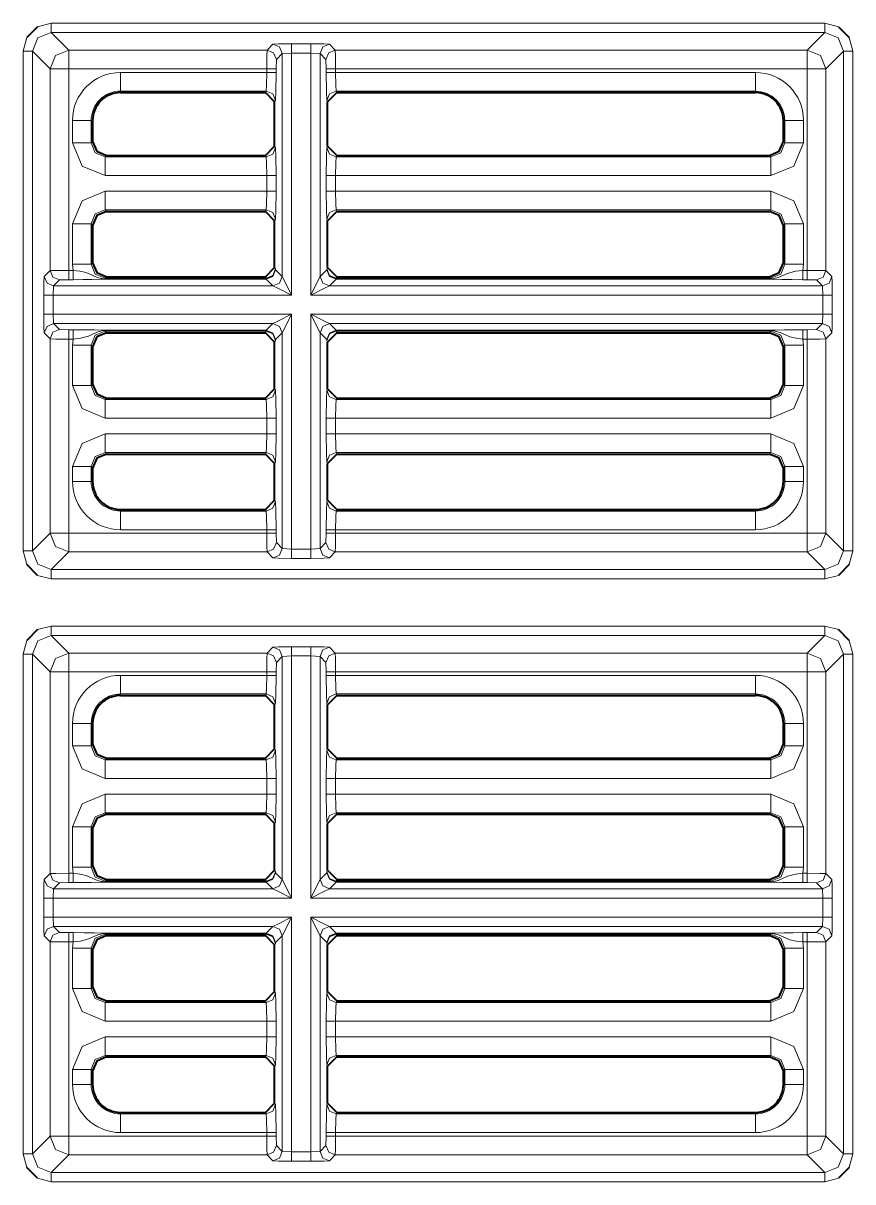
# Model space of a CAD drawing. Header units: millimetres. Extents: x 0 to 2941, y -405 to 1422.
# Drawn here: x 516.4 to 560.8, y 883.4 to 945.5 of the extents above; entities that cross this region are included whole.
import ezdxf

# ---------------------------------------------------------------- set-up
doc = ezdxf.new("R2010")
doc.units = ezdxf.units.MM
doc.layers.add('FINE', color=9, linetype='Continuous')
doc.layers.add('OUTLINE', color=7, linetype='Continuous')

msp = doc.modelspace()

# ---------------------------------------------------------------- linework, layer by layer
at = {"layer": 'FINE', "lineweight": 9}
for p, q in [((517.152, 945.289), (517.879, 945.477)), ((517.879, 945.477), (559.304, 945.477)), ((559.304, 945.477), (560.031, 945.289)), ((559.304, 944.977), (517.879, 944.977)), ((517.879, 944.977), (518.823, 944.034)), ((558.36, 944.034), (559.304, 944.977)), ((516.38, 943.978), (516.568, 944.705)), ((529.436, 944.034), (529.752, 944.349)), ((530.751, 944.375), (531.777, 944.375)), ((532.777, 944.349), (533.092, 944.034)), ((516.38, 917.203), (516.38, 943.978)), ((516.88, 943.978), (516.88, 917.203)), ((517.823, 943.034), (516.88, 943.978)), ((518.823, 944.034), (529.436, 944.034)), ((529.936, 943.534), (529.923, 943.034)), ((530.252, 943.849), (529.936, 943.534)), ((530.751, 943.875), (530.252, 943.849)), ((530.252, 931.906), (530.252, 943.849)), ((530.751, 943.875), (530.751, 930.906)), ((531.777, 943.875), (530.751, 943.875)), ((531.777, 930.906), (531.777, 943.875)), ((532.277, 943.849), (531.777, 943.875)), ((532.592, 943.534), (532.277, 943.849)), ((532.277, 943.849), (532.277, 931.906)), ((532.605, 943.034), (532.592, 943.534)), ((533.092, 944.034), (558.36, 944.034)), ((560.304, 943.978), (559.36, 943.034)), ((560.304, 917.203), (560.304, 943.978)), ((517.823, 932.221), (517.823, 943.034)), ((529.424, 943.034), (518.823, 943.034)), ((518.823, 943.034), (518.823, 932.234)), ((529.424, 942.839), (529.424, 943.034)), ((529.923, 943.034), (529.923, 942.839)), ((532.605, 942.839), (532.605, 943.034)), ((558.36, 943.034), (533.105, 943.034)), ((533.105, 943.034), (533.105, 942.839)), ((558.36, 932.234), (558.36, 943.034)), ((559.36, 943.034), (559.36, 932.221)), ((521.599, 942.839), (529.424, 942.839)), ((533.105, 942.839), (555.585, 942.839)), ((521.599, 941.84), (521.599, 941.759)), ((555.585, 941.759), (555.585, 941.84)), ((529.886, 941.341), (529.845, 941.258)), ((532.683, 941.258), (532.642, 941.341)), ((519.019, 939.061), (519.019, 940.258)), ((520.099, 940.258), (520.017, 940.258)), ((520.017, 940.258), (520.017, 939.061)), ((557.166, 940.258), (557.085, 940.258)), ((557.166, 939.061), (557.166, 940.258)), ((558.165, 940.258), (558.165, 939.061)), ((520.017, 939.061), (520.099, 939.142)), ((529.845, 938.893), (529.886, 938.811)), ((532.642, 938.811), (532.683, 938.893)), ((557.085, 939.142), (557.166, 939.061)), ((520.847, 938.394), (520.766, 938.312)), ((520.766, 938.312), (529.386, 938.312)), ((529.386, 938.312), (529.346, 938.394)), ((533.183, 938.394), (533.142, 938.312)), ((533.142, 938.312), (556.417, 938.312)), ((556.417, 938.312), (556.336, 938.394)), ((529.424, 937.314), (520.766, 937.314)), ((529.923, 937.314), (529.923, 936.473)), ((532.605, 936.473), (532.605, 937.314)), ((556.417, 937.314), (533.105, 937.314)), ((556.336, 935.394), (556.417, 935.475)), ((529.886, 934.975), (529.845, 934.893)), ((532.683, 934.893), (532.642, 934.975)), ((519.019, 932.561), (519.019, 934.726)), ((557.166, 934.726), (557.085, 934.644)), ((557.166, 932.561), (557.166, 934.726)), ((558.165, 934.726), (558.165, 932.561)), ((519.049, 932.234), (519.019, 932.561)), ((529.845, 932.393), (529.886, 932.311)), ((557.085, 932.642), (557.166, 932.561)), ((558.165, 932.561), (558.134, 932.234)), ((517.508, 931.906), (517.823, 932.221)), ((518.823, 931.734), (518.323, 931.721)), ((518.823, 932.234), (519.049, 932.234)), ((519.049, 931.734), (518.823, 931.734)), ((520.847, 931.894), (520.766, 931.812)), ((520.766, 931.812), (529.386, 931.812)), ((520.766, 931.78), (529.395, 931.78)), ((529.395, 931.763), (520.766, 931.763)), ((529.386, 931.812), (529.346, 931.894)), ((529.395, 931.78), (529.386, 931.812)), ((529.752, 931.406), (529.395, 931.763)), ((529.886, 932.311), (529.894, 932.263)), ((529.894, 932.263), (530.252, 931.906)), ((532.277, 931.906), (532.634, 932.263)), ((533.142, 931.812), (533.134, 931.78)), ((533.134, 931.78), (556.417, 931.78)), ((533.183, 931.894), (533.142, 931.812)), ((533.142, 931.812), (556.417, 931.812)), ((556.417, 931.812), (556.336, 931.894)), ((558.134, 932.234), (558.36, 932.234)), ((558.36, 931.734), (558.134, 931.734)), ((558.86, 931.721), (558.36, 931.734)), ((518.008, 931.406), (517.982, 930.906)), ((518.323, 931.721), (518.008, 931.406)), ((529.752, 931.406), (518.008, 931.406)), ((559.175, 931.406), (532.777, 931.406)), ((559.175, 931.406), (558.86, 931.721)), ((559.201, 930.906), (559.175, 931.406)), ((517.483, 929.881), (517.483, 930.906)), ((517.982, 930.906), (530.751, 930.906)), ((517.982, 930.906), (517.982, 929.881)), ((531.777, 930.906), (559.201, 930.906)), ((559.201, 929.881), (559.201, 930.906)), ((559.701, 930.906), (559.701, 929.881)), ((530.751, 929.881), (517.982, 929.881)), ((517.982, 929.881), (518.008, 929.381)), ((530.751, 929.881), (530.751, 917.306)), ((531.777, 917.306), (531.777, 929.881)), ((559.201, 929.881), (531.777, 929.881)), ((559.175, 929.381), (559.201, 929.881)), ((518.008, 929.381), (518.323, 929.065)), ((518.008, 929.381), (529.752, 929.381)), ((529.395, 929.023), (529.752, 929.381)), ((532.777, 929.381), (533.134, 929.023)), ((532.777, 929.381), (559.175, 929.381)), ((558.86, 929.065), (559.175, 929.381)), ((517.823, 928.566), (517.508, 928.881)), ((518.323, 929.065), (518.823, 929.053)), ((518.823, 929.053), (519.049, 929.053)), ((520.766, 929.023), (529.395, 929.023)), ((529.395, 929.007), (520.766, 929.007)), ((520.766, 928.975), (520.847, 928.894)), ((529.386, 928.975), (520.766, 928.975)), ((529.346, 928.894), (529.386, 928.975)), ((529.386, 928.975), (529.395, 929.007)), ((532.634, 928.524), (532.277, 928.881)), ((532.277, 928.881), (532.277, 917.332)), ((533.134, 929.023), (556.417, 929.023)), ((533.134, 929.007), (533.142, 928.975)), ((556.417, 928.975), (533.142, 928.975)), ((533.142, 928.975), (533.183, 928.894)), ((556.336, 928.894), (556.417, 928.975)), ((558.134, 929.053), (558.36, 929.053)), ((558.36, 929.053), (558.86, 929.065)), ((559.675, 928.881), (559.36, 928.566)), ((517.823, 918.147), (517.823, 928.566)), ((518.823, 928.553), (518.823, 918.147)), ((519.049, 928.553), (518.823, 928.553)), ((519.019, 928.226), (519.049, 928.553)), ((519.019, 926.061), (519.019, 928.226)), ((520.099, 928.144), (520.017, 928.226)), ((520.017, 928.226), (520.017, 926.061)), ((529.886, 928.475), (529.845, 928.393)), ((529.894, 928.524), (529.886, 928.475)), ((532.642, 928.475), (532.634, 928.524)), ((532.683, 928.393), (532.642, 928.475)), ((557.166, 928.226), (557.085, 928.144)), ((557.166, 926.061), (557.166, 928.226)), ((558.36, 928.553), (558.134, 928.553)), ((558.134, 928.553), (558.165, 928.226)), ((558.165, 928.226), (558.165, 926.061)), ((558.36, 918.147), (558.36, 928.553)), ((559.36, 928.566), (559.36, 918.147)), ((520.017, 926.061), (520.099, 926.142)), ((557.085, 926.142), (557.166, 926.061)), ((529.845, 925.894), (529.886, 925.812)), ((532.642, 925.812), (532.683, 925.894)), ((520.847, 925.393), (520.766, 925.312)), ((533.183, 925.393), (533.142, 925.312)), ((533.142, 925.312), (556.417, 925.312)), ((556.417, 925.312), (556.336, 925.393)), ((529.424, 924.313), (520.766, 924.313)), ((529.424, 923.473), (529.424, 924.313)), ((529.923, 924.313), (529.923, 923.473)), ((532.605, 923.473), (532.605, 924.313)), ((533.105, 924.313), (533.105, 923.473)), ((556.417, 924.313), (533.105, 924.313)), ((520.766, 923.473), (529.424, 923.473)), ((533.105, 923.473), (556.417, 923.473)), ((533.142, 922.475), (533.183, 922.393)), ((556.417, 922.475), (533.142, 922.475)), ((556.336, 922.393), (556.417, 922.475)), ((529.886, 921.976), (529.845, 921.894)), ((532.683, 921.894), (532.642, 921.976)), ((519.019, 920.922), (519.019, 921.726)), ((520.099, 921.645), (520.017, 921.726)), ((520.017, 921.726), (520.017, 920.922)), ((558.165, 921.726), (558.165, 920.922)), ((520.017, 920.922), (520.099, 920.922)), ((557.085, 920.922), (557.166, 920.922)), ((521.599, 919.422), (521.599, 919.341)), ((521.599, 919.341), (529.386, 919.341)), ((529.386, 919.341), (529.346, 919.422)), ((529.845, 919.922), (529.886, 919.84)), ((532.642, 919.84), (532.683, 919.922)), ((533.183, 919.422), (533.142, 919.341)), ((533.142, 919.341), (555.585, 919.341)), ((555.585, 919.341), (555.585, 919.422)), ((516.88, 917.203), (517.823, 918.147)), ((518.823, 918.147), (529.424, 918.147)), ((529.923, 918.342), (529.923, 918.147)), ((529.923, 918.147), (529.936, 917.647)), ((532.592, 917.647), (532.605, 918.147)), ((532.605, 918.147), (532.605, 918.342)), ((533.105, 918.342), (533.105, 918.147)), ((555.585, 918.342), (533.105, 918.342)), ((533.105, 918.147), (558.36, 918.147)), ((559.36, 918.147), (560.304, 917.203)), ((532.277, 917.332), (532.592, 917.647)), ((516.568, 916.476), (516.38, 917.203)), ((530.252, 917.332), (530.751, 917.306)), ((530.751, 917.306), (531.777, 917.306)), ((531.777, 917.306), (532.277, 917.332)), ((533.092, 917.147), (532.777, 916.832)), ((558.36, 917.147), (533.092, 917.147)), ((559.304, 916.204), (558.36, 917.147)), ((560.803, 917.203), (560.616, 916.476)), ((531.777, 916.806), (530.751, 916.806)), ((517.879, 916.204), (559.304, 916.204)), ((560.031, 915.892), (559.304, 915.704)), ((517.152, 912.989), (517.879, 913.177)), ((517.879, 913.177), (559.304, 913.177)), ((559.304, 913.177), (560.031, 912.989)), ((558.36, 911.734), (559.304, 912.677)), ((516.38, 911.678), (516.568, 912.405)), ((529.436, 911.734), (529.752, 912.049)), ((530.751, 912.074), (531.777, 912.074)), ((532.777, 912.049), (533.092, 911.734)), ((516.38, 884.903), (516.38, 911.678)), ((516.88, 911.678), (516.88, 884.903)), ((517.823, 910.734), (516.88, 911.678)), ((518.823, 911.734), (529.436, 911.734)), ((530.252, 911.549), (529.936, 911.234)), ((530.751, 911.575), (530.252, 911.549)), ((530.252, 899.606), (530.252, 911.549)), ((530.751, 911.575), (530.751, 898.606)), ((532.277, 911.549), (531.777, 911.575)), ((533.092, 911.734), (558.36, 911.734)), ((517.823, 899.921), (517.823, 910.734)), ((529.424, 910.734), (518.823, 910.734)), ((518.823, 910.734), (518.823, 899.934)), ((529.424, 910.538), (529.424, 910.734)), ((529.936, 911.234), (529.923, 910.734)), ((529.923, 910.734), (529.923, 910.538)), ((532.605, 910.734), (532.592, 911.234)), ((532.605, 910.538), (532.605, 910.734)), ((559.36, 910.734), (559.36, 899.921)), ((521.599, 910.538), (529.424, 910.538)), ((533.105, 910.538), (555.585, 910.538)), ((555.585, 909.54), (533.142, 909.54)), ((533.142, 909.54), (533.183, 909.458)), ((555.585, 909.458), (555.585, 909.54)), ((529.886, 909.041), (529.845, 908.958)), ((532.683, 908.958), (532.642, 909.041)), ((519.019, 906.761), (519.019, 907.959)), ((520.099, 907.959), (520.017, 907.959)), ((520.017, 907.959), (520.017, 906.761)), ((557.166, 907.959), (557.085, 907.959)), ((557.166, 906.761), (557.166, 907.959)), ((558.165, 907.959), (558.165, 906.761)), ((520.017, 906.761), (520.099, 906.842)), ((529.845, 906.593), (529.886, 906.511)), ((532.642, 906.511), (532.683, 906.593)), ((557.085, 906.842), (557.166, 906.761)), ((520.847, 906.094), (520.766, 906.012)), ((520.766, 906.012), (529.386, 906.012)), ((529.386, 906.012), (529.346, 906.094)), ((533.183, 906.094), (533.142, 906.012)), ((533.142, 906.012), (556.417, 906.012)), ((556.417, 906.012), (556.336, 906.094)), ((529.424, 905.013), (520.766, 905.013)), ((529.424, 904.174), (529.424, 905.013)), ((529.923, 905.013), (529.923, 904.174)), ((532.605, 904.174), (532.605, 905.013)), ((520.766, 904.174), (529.424, 904.174)), ((533.105, 904.174), (556.417, 904.174)), ((520.766, 903.175), (520.847, 903.093)), ((529.386, 903.175), (520.766, 903.175)), ((529.346, 903.093), (529.386, 903.175)), ((556.417, 903.175), (533.142, 903.175)), ((533.142, 903.175), (533.183, 903.093)), ((556.336, 903.093), (556.417, 903.175)), ((529.886, 902.675), (529.845, 902.593)), ((532.683, 902.593), (532.642, 902.675)), ((519.019, 900.261), (519.019, 902.426)), ((520.099, 902.344), (520.017, 902.426)), ((520.017, 902.426), (520.017, 900.261)), ((557.166, 902.426), (557.085, 902.344)), ((557.166, 900.261), (557.166, 902.426)), ((558.165, 902.426), (558.165, 900.261)), ((519.049, 899.934), (519.019, 900.261)), ((520.017, 900.261), (520.099, 900.342)), ((529.845, 900.093), (529.886, 900.011)), ((532.642, 900.011), (532.683, 900.093)), ((557.085, 900.342), (557.166, 900.261)), ((558.165, 900.261), (558.134, 899.934)), ((517.508, 899.606), (517.823, 899.921)), ((518.823, 899.934), (519.049, 899.934)), ((520.847, 899.593), (520.766, 899.512)), ((520.766, 899.512), (529.386, 899.512)), ((520.766, 899.48), (529.395, 899.48)), ((529.395, 899.463), (520.766, 899.463)), ((529.386, 899.512), (529.346, 899.593)), ((529.395, 899.48), (529.386, 899.512)), ((529.752, 899.106), (529.395, 899.463)), ((529.886, 900.011), (529.894, 899.963)), ((529.894, 899.963), (530.252, 899.606)), ((532.277, 899.606), (532.634, 899.963)), ((532.634, 899.963), (532.642, 900.011)), ((533.134, 899.463), (532.777, 899.106)), ((533.142, 899.512), (533.134, 899.48)), ((533.134, 899.48), (556.417, 899.48)), ((556.417, 899.463), (533.134, 899.463)), ((559.36, 899.921), (559.675, 899.606)), ((518.008, 899.106), (517.982, 898.606)), ((518.323, 899.421), (518.008, 899.106)), ((529.752, 899.106), (518.008, 899.106)), ((518.823, 899.434), (518.323, 899.421)), ((519.049, 899.434), (518.823, 899.434)), ((559.175, 899.106), (532.777, 899.106)), ((558.36, 899.434), (558.134, 899.434)), ((558.86, 899.421), (558.36, 899.434)), ((559.175, 899.106), (558.86, 899.421)), ((559.201, 898.606), (559.175, 899.106)), ((517.483, 897.581), (517.483, 898.606)), ((517.982, 898.606), (517.982, 897.581)), ((517.982, 898.606), (530.751, 898.606)), ((531.777, 898.606), (559.201, 898.606)), ((559.201, 897.581), (559.201, 898.606)), ((559.701, 898.606), (559.701, 897.581)), ((530.751, 897.581), (517.982, 897.581)), ((517.982, 897.581), (518.008, 897.081)), ((518.008, 897.081), (529.752, 897.081)), ((518.008, 897.081), (518.323, 896.765)), ((530.751, 897.581), (530.751, 885.006)), ((559.201, 897.581), (531.777, 897.581)), ((531.777, 885.006), (531.777, 897.581)), ((532.777, 897.081), (559.175, 897.081)), ((558.86, 896.765), (559.175, 897.081)), ((559.175, 897.081), (559.201, 897.581)), ((517.823, 896.266), (517.508, 896.581)), ((518.323, 896.765), (518.823, 896.753)), ((529.395, 896.707), (520.766, 896.707)), ((520.766, 896.675), (520.847, 896.594)), ((529.386, 896.675), (520.766, 896.675)), ((529.346, 896.594), (529.386, 896.675)), ((529.386, 896.675), (529.395, 896.707)), ((530.252, 896.581), (529.894, 896.224)), ((556.417, 896.707), (533.134, 896.707)), ((533.134, 896.707), (533.142, 896.675)), ((556.336, 896.594), (556.417, 896.675)), ((558.134, 896.753), (558.36, 896.753)), ((558.36, 896.753), (558.86, 896.765)), ((517.823, 885.847), (517.823, 896.266)), ((519.049, 896.253), (518.823, 896.253)), ((518.823, 896.253), (518.823, 885.847)), ((519.019, 895.926), (519.049, 896.253)), ((519.019, 893.761), (519.019, 895.926)), ((520.099, 895.844), (520.017, 895.926)), ((520.017, 895.926), (520.017, 893.761)), ((529.886, 896.175), (529.845, 896.093)), ((529.894, 896.224), (529.886, 896.175)), ((532.642, 896.175), (532.634, 896.224)), ((532.683, 896.093), (532.642, 896.175)), ((557.166, 895.926), (557.085, 895.844)), ((557.166, 893.761), (557.166, 895.926)), ((558.36, 896.253), (558.134, 896.253)), ((558.134, 896.253), (558.165, 895.926)), ((558.165, 895.926), (558.165, 893.761)), ((558.36, 885.847), (558.36, 896.253)), ((520.017, 893.761), (520.099, 893.842)), ((529.845, 893.593), (529.886, 893.511)), ((532.642, 893.511), (532.683, 893.593)), ((557.085, 893.842), (557.166, 893.761)), ((520.847, 893.093), (520.766, 893.012)), ((556.417, 893.012), (556.336, 893.093)), ((529.424, 892.014), (520.766, 892.014)), ((529.424, 891.174), (529.424, 892.014)), ((529.923, 892.014), (529.923, 891.174)), ((532.605, 891.174), (532.605, 892.014)), ((533.105, 892.014), (533.105, 891.174)), ((556.417, 892.014), (533.105, 892.014)), ((520.766, 891.174), (529.424, 891.174)), ((533.105, 891.174), (556.417, 891.174)), ((556.336, 890.093), (556.417, 890.175)), ((529.886, 889.675), (529.845, 889.593)), ((532.683, 889.593), (532.642, 889.675)), ((519.019, 888.622), (519.019, 889.426)), ((521.599, 887.122), (521.599, 887.041)), ((529.845, 887.622), (529.886, 887.54)), ((532.642, 887.54), (532.683, 887.622)), ((533.183, 887.122), (533.142, 887.041)), ((533.142, 887.041), (555.585, 887.041)), ((555.585, 887.041), (555.585, 887.122)), ((516.88, 884.903), (517.823, 885.847)), ((518.823, 885.847), (529.424, 885.847)), ((529.424, 886.042), (521.599, 886.042)), ((529.424, 885.847), (529.424, 886.042)), ((529.923, 886.042), (529.923, 885.847)), ((529.923, 885.847), (529.936, 885.347)), ((532.592, 885.347), (532.605, 885.847)), ((532.605, 885.847), (532.605, 886.042)), ((533.105, 886.042), (533.105, 885.847)), ((555.585, 886.042), (533.105, 886.042)), ((533.105, 885.847), (558.36, 885.847)), ((559.36, 885.847), (560.304, 884.903)), ((516.568, 884.176), (516.38, 884.903)), ((518.823, 884.847), (517.879, 883.903)), ((530.252, 885.032), (530.751, 885.006)), ((530.751, 885.006), (531.777, 885.006)), ((531.777, 885.006), (532.277, 885.032)), ((533.092, 884.847), (532.777, 884.532)), ((558.36, 884.847), (533.092, 884.847)), ((559.304, 883.903), (558.36, 884.847)), ((560.803, 884.903), (560.616, 884.176)), ((531.777, 884.506), (530.751, 884.506)), ((517.879, 883.404), (517.152, 883.592)), ((517.879, 883.903), (559.304, 883.903)), ((559.304, 883.404), (517.879, 883.404)), ((560.031, 883.592), (559.304, 883.404))]:
    msp.add_line(p, q, dxfattribs=at)
for points in [[(517.879, 945.477), (517.879, 945.128), (517.879, 944.977)], [(559.304, 945.477), (559.304, 945.128), (559.304, 944.977)], [(517.879, 944.977), (517.172, 944.685), (516.88, 943.978)], [(560.304, 943.978), (560.011, 944.685), (559.304, 944.977)], [(529.752, 944.349), (530.054, 944.367), (530.751, 944.375)], [(530.252, 943.849), (530.105, 944.202), (529.752, 944.349)], [(530.751, 943.875), (530.751, 944.224), (530.751, 944.375)], [(531.777, 943.875), (531.777, 944.224), (531.777, 944.375)], [(531.777, 944.375), (532.475, 944.367), (532.777, 944.349)], [(532.277, 943.849), (532.424, 944.202), (532.777, 944.349)], [(560.616, 944.705), (560.803, 943.978), (560.803, 917.203)], [(516.38, 943.978), (516.729, 943.978), (516.88, 943.978)], [(517.823, 943.034), (518.116, 943.741), (518.823, 944.034)], [(518.823, 944.034), (518.823, 943.732), (518.823, 943.034)], [(529.424, 943.034), (529.427, 943.732), (529.436, 944.034)], [(529.936, 943.534), (529.79, 943.887), (529.436, 944.034)], [(532.592, 943.534), (532.739, 943.887), (533.092, 944.034)], [(533.092, 944.034), (533.101, 943.732), (533.105, 943.034)], [(558.36, 944.034), (559.067, 943.741), (559.36, 943.034)], [(558.36, 944.034), (558.36, 943.732), (558.36, 943.034)], [(560.304, 943.978), (560.455, 943.978), (560.803, 943.978)], [(518.823, 943.034), (518.125, 943.034), (517.823, 943.034)], [(529.923, 943.034), (529.773, 943.034), (529.424, 943.034)], [(532.605, 943.034), (532.756, 943.034), (533.105, 943.034)], [(559.36, 943.034), (559.058, 943.034), (558.36, 943.034)], [(521.599, 941.84), (521.599, 942.15), (521.599, 942.839)], [(529.386, 941.84), (529.413, 942.15), (529.424, 942.839)], [(529.923, 942.839), (529.773, 942.839), (529.424, 942.839)], [(529.923, 942.839), (529.913, 941.806), (529.886, 941.341)], [(532.605, 942.839), (532.756, 942.839), (533.105, 942.839)], [(532.642, 941.341), (532.616, 941.806), (532.605, 942.839)], [(533.105, 942.839), (533.116, 942.15), (533.142, 941.84)], [(555.585, 941.84), (555.585, 942.15), (555.585, 942.839)], [(529.346, 941.759), (529.386, 941.84), (521.599, 941.84)], [(529.886, 941.341), (529.74, 941.693), (529.386, 941.84)], [(532.642, 941.341), (532.789, 941.693), (533.142, 941.84)], [(555.585, 941.84), (533.142, 941.84), (533.183, 941.759)], [(520.017, 940.258), (519.707, 940.258), (519.019, 940.258)], [(558.165, 940.258), (557.476, 940.258), (557.166, 940.258)], [(520.017, 939.061), (519.707, 939.061), (519.019, 939.061)], [(520.766, 937.314), (519.53, 937.825), (519.019, 939.061)], [(520.017, 939.061), (520.235, 938.53), (520.766, 938.312)], [(529.386, 938.312), (529.74, 938.458), (529.886, 938.811)], [(529.886, 938.811), (529.913, 938.346), (529.923, 937.314)], [(532.605, 937.314), (532.616, 938.346), (532.642, 938.811)], [(532.642, 938.811), (532.789, 938.458), (533.142, 938.312)], [(556.417, 938.312), (556.948, 938.53), (557.166, 939.061)], [(558.165, 939.061), (557.653, 937.825), (556.417, 937.314)], [(558.165, 939.061), (557.476, 939.061), (557.166, 939.061)], [(520.766, 937.314), (520.766, 938.002), (520.766, 938.312)], [(529.424, 937.314), (529.413, 938.002), (529.386, 938.312)], [(533.142, 938.312), (533.116, 938.002), (533.105, 937.314)], [(556.417, 937.314), (556.417, 938.002), (556.417, 938.312)], [(520.766, 936.473), (529.424, 936.473), (529.424, 937.314)], [(529.424, 937.314), (529.773, 937.314), (529.923, 937.314)], [(532.605, 937.314), (532.756, 937.314), (533.105, 937.314)], [(533.105, 937.314), (533.105, 936.473), (556.417, 936.473)], [(519.019, 934.726), (519.53, 935.962), (520.766, 936.473)], [(520.766, 935.475), (520.766, 935.785), (520.766, 936.473)], [(529.386, 935.475), (529.413, 935.785), (529.424, 936.473)], [(529.424, 936.473), (529.773, 936.473), (529.923, 936.473)], [(529.923, 936.473), (529.913, 935.441), (529.886, 934.975)], [(532.605, 936.473), (532.756, 936.473), (533.105, 936.473)], [(532.642, 934.975), (532.616, 935.441), (532.605, 936.473)], [(533.105, 936.473), (533.116, 935.785), (533.142, 935.475)], [(556.417, 935.475), (556.417, 935.785), (556.417, 936.473)], [(556.417, 936.473), (557.653, 935.962), (558.165, 934.726)], [(520.766, 935.475), (520.235, 935.257), (520.017, 934.726)], [(529.346, 935.394), (529.386, 935.475), (520.766, 935.475), (520.847, 935.394)], [(529.386, 935.475), (529.74, 935.328), (529.886, 934.975)], [(532.642, 934.975), (532.789, 935.328), (533.142, 935.475)], [(556.417, 935.475), (533.142, 935.475), (533.183, 935.394)], [(557.166, 934.726), (556.948, 935.257), (556.417, 935.475)], [(520.017, 934.726), (519.707, 934.726), (519.019, 934.726)], [(520.099, 934.644), (520.017, 934.726), (520.017, 932.561), (520.099, 932.642)], [(558.165, 934.726), (557.476, 934.726), (557.166, 934.726)], [(520.017, 932.561), (519.707, 932.561), (519.019, 932.561)], [(520.017, 932.561), (520.235, 932.03), (520.766, 931.812)], [(532.634, 932.263), (532.642, 932.311), (532.683, 932.393)], [(556.417, 931.812), (556.948, 932.03), (557.166, 932.561)], [(558.165, 932.561), (557.476, 932.561), (557.166, 932.561)], [(517.483, 930.906), (517.49, 931.604), (517.508, 931.906)], [(518.008, 931.406), (517.655, 931.553), (517.508, 931.906)], [(517.823, 932.221), (518.125, 932.23), (518.823, 932.234)], [(518.323, 931.721), (517.97, 931.868), (517.823, 932.221)], [(518.823, 931.734), (518.823, 931.885), (518.823, 932.234)], [(519.049, 931.734), (519.049, 931.885), (519.049, 932.234)], [(519.049, 932.234), (519.413, 932.191), (519.756, 932.113), (520.274, 931.888), (520.411, 931.837), (520.518, 931.808), (520.663, 931.785), (520.733, 931.781), (520.766, 931.78)], [(520.766, 931.763), (520.753, 931.763), (520.726, 931.763), (520.667, 931.762), (520.618, 931.76), (520.544, 931.758), (520.05, 931.743), (519.579, 931.737), (519.049, 931.734)], [(520.766, 931.78), (520.766, 931.801), (520.766, 931.812)], [(520.766, 931.763), (520.766, 931.768), (520.766, 931.78)], [(529.386, 931.812), (529.74, 931.959), (529.886, 932.311)], [(529.395, 931.763), (529.748, 931.91), (529.894, 932.263)], [(529.395, 931.78), (529.747, 931.923), (529.894, 932.263)], [(529.395, 931.763), (529.395, 931.768), (529.395, 931.78)], [(529.752, 931.406), (530.105, 931.553), (530.252, 931.906)], [(530.252, 931.906), (530.402, 931.604), (530.751, 930.906)], [(531.777, 930.906), (532.126, 931.604), (532.277, 931.906)], [(532.277, 931.906), (532.424, 931.553), (532.777, 931.406)], [(532.634, 932.263), (532.781, 931.91), (533.134, 931.763)], [(532.634, 932.263), (532.782, 931.923), (533.134, 931.78)], [(532.642, 932.311), (532.789, 931.959), (533.142, 931.812)], [(556.417, 931.763), (533.134, 931.763), (532.777, 931.406)], [(533.134, 931.78), (533.134, 931.768), (533.134, 931.763)], [(556.417, 931.78), (556.488, 931.782), (556.574, 931.791), (556.814, 931.851), (557.314, 932.073), (557.727, 932.184), (558.134, 932.234)], [(556.417, 931.78), (556.417, 931.801), (556.417, 931.812)], [(556.417, 931.763), (556.417, 931.768), (556.417, 931.78)], [(558.134, 931.734), (557.542, 931.737), (556.994, 931.747), (556.586, 931.76), (556.478, 931.763), (556.444, 931.763), (556.417, 931.763)], [(558.134, 931.734), (558.134, 931.885), (558.134, 932.234)], [(558.36, 931.734), (558.36, 931.885), (558.36, 932.234)], [(558.36, 932.234), (559.058, 932.23), (559.36, 932.221)], [(558.86, 931.721), (559.213, 931.868), (559.36, 932.221)], [(559.175, 931.406), (559.529, 931.553), (559.675, 931.906)], [(559.36, 932.221), (559.675, 931.906), (559.693, 931.604), (559.701, 930.906)], [(530.751, 930.906), (530.054, 931.255), (529.752, 931.406)], [(532.777, 931.406), (532.475, 931.255), (531.777, 930.906)], [(517.982, 930.906), (517.634, 930.906), (517.483, 930.906)], [(559.201, 930.906), (559.55, 930.906), (559.701, 930.906)], [(517.982, 929.881), (517.634, 929.881), (517.483, 929.881)], [(517.508, 928.881), (517.49, 929.183), (517.483, 929.881)], [(529.752, 929.381), (530.054, 929.532), (530.751, 929.881)], [(530.751, 929.881), (530.402, 929.183), (530.252, 928.881)], [(531.777, 929.881), (532.475, 929.532), (532.777, 929.381)], [(532.277, 928.881), (532.126, 929.183), (531.777, 929.881)], [(559.201, 929.881), (559.55, 929.881), (559.701, 929.881)], [(559.701, 929.881), (559.693, 929.183), (559.675, 928.881)], [(518.008, 929.381), (517.655, 929.234), (517.508, 928.881)], [(530.252, 928.881), (530.105, 929.234), (529.752, 929.381)], [(532.777, 929.381), (532.424, 929.234), (532.277, 928.881)], [(559.175, 929.381), (559.529, 929.234), (559.675, 928.881)], [(518.323, 929.065), (517.97, 928.919), (517.823, 928.566)], [(518.823, 929.053), (518.823, 928.902), (518.823, 928.553)], [(519.049, 929.053), (519.049, 928.902), (519.049, 928.553)], [(519.049, 929.053), (519.641, 929.05), (520.189, 929.04), (520.597, 929.027), (520.705, 929.024), (520.739, 929.024), (520.766, 929.023)], [(520.766, 929.007), (520.696, 929.005), (520.609, 928.996), (520.37, 928.936), (519.87, 928.714), (519.456, 928.603), (519.049, 928.553)], [(520.766, 928.975), (520.235, 928.757), (520.017, 928.226)], [(520.766, 929.023), (520.766, 929.019), (520.766, 929.007)], [(520.766, 928.975), (520.766, 928.986), (520.766, 929.007)], [(529.886, 928.475), (529.74, 928.828), (529.386, 928.975)], [(529.894, 928.524), (529.748, 928.877), (529.395, 929.023)], [(529.395, 929.007), (529.395, 929.019), (529.395, 929.023)], [(529.894, 928.524), (529.747, 928.864), (529.395, 929.007)], [(529.936, 917.647), (530.252, 917.332), (530.252, 928.881), (529.894, 928.524)], [(533.134, 929.023), (532.781, 928.877), (532.634, 928.524)], [(533.134, 929.007), (532.782, 928.864), (532.634, 928.524)], [(533.142, 928.975), (532.789, 928.828), (532.642, 928.475)], [(533.134, 929.023), (533.134, 929.019), (533.134, 929.007)], [(556.417, 928.975), (556.417, 928.986), (556.417, 929.007), (533.134, 929.007)], [(556.417, 929.023), (556.43, 929.023), (556.457, 929.024), (556.516, 929.025), (556.565, 929.026), (556.639, 929.029), (557.133, 929.044), (557.604, 929.05), (558.134, 929.053)], [(556.417, 929.023), (556.417, 929.019), (556.417, 929.007)], [(558.134, 928.553), (557.77, 928.596), (557.427, 928.674), (556.909, 928.898), (556.772, 928.95), (556.666, 928.979), (556.52, 929.002), (556.45, 929.006), (556.417, 929.007)], [(557.166, 928.226), (556.948, 928.757), (556.417, 928.975)], [(558.134, 929.053), (558.134, 928.902), (558.134, 928.553)], [(558.36, 929.053), (558.36, 928.902), (558.36, 928.553)], [(558.86, 929.065), (559.213, 928.919), (559.36, 928.566)], [(518.823, 928.553), (518.125, 928.557), (517.823, 928.566)], [(520.017, 928.226), (519.707, 928.226), (519.019, 928.226)], [(558.165, 928.226), (557.476, 928.226), (557.166, 928.226)], [(559.36, 928.566), (559.058, 928.557), (558.36, 928.553)], [(520.017, 926.061), (519.707, 926.061), (519.019, 926.061)], [(520.766, 924.313), (519.53, 924.825), (519.019, 926.061)], [(520.017, 926.061), (520.235, 925.53), (520.766, 925.312)], [(529.386, 925.312), (529.74, 925.459), (529.886, 925.812)], [(529.886, 925.812), (529.913, 925.346), (529.923, 924.313)], [(532.605, 924.313), (532.616, 925.346), (532.642, 925.812)], [(532.642, 925.812), (532.789, 925.459), (533.142, 925.312)], [(556.417, 925.312), (556.948, 925.53), (557.166, 926.061)], [(558.165, 926.061), (557.653, 924.825), (556.417, 924.313)], [(558.165, 926.061), (557.476, 926.061), (557.166, 926.061)], [(520.766, 925.312), (529.386, 925.312), (529.346, 925.393)], [(520.766, 924.313), (520.766, 925.002), (520.766, 925.312)], [(529.424, 924.313), (529.413, 925.002), (529.386, 925.312)], [(533.142, 925.312), (533.116, 925.002), (533.105, 924.313)], [(556.417, 924.313), (556.417, 925.002), (556.417, 925.312)], [(529.424, 924.313), (529.773, 924.313), (529.923, 924.313)], [(532.605, 924.313), (532.756, 924.313), (533.105, 924.313)], [(519.019, 921.726), (519.53, 922.962), (520.766, 923.473)], [(520.766, 923.473), (520.766, 922.785), (520.766, 922.475)], [(529.386, 922.475), (529.413, 922.785), (529.424, 923.473)], [(529.424, 923.473), (529.773, 923.473), (529.923, 923.473)], [(529.923, 923.473), (529.913, 922.441), (529.886, 921.976)], [(532.605, 923.473), (532.756, 923.473), (533.105, 923.473)], [(532.642, 921.976), (532.616, 922.441), (532.605, 923.473)], [(533.105, 923.473), (533.116, 922.785), (533.142, 922.475)], [(556.417, 923.473), (557.653, 922.962), (558.165, 921.726)], [(556.417, 922.475), (556.417, 922.785), (556.417, 923.473)], [(520.766, 922.475), (520.235, 922.257), (520.017, 921.726)], [(529.346, 922.393), (529.386, 922.475), (520.766, 922.475), (520.847, 922.393)], [(529.386, 922.475), (529.74, 922.328), (529.886, 921.976)], [(532.642, 921.976), (532.789, 922.328), (533.142, 922.475)], [(557.166, 921.726), (556.948, 922.257), (556.417, 922.475)], [(519.019, 921.726), (519.707, 921.726), (520.017, 921.726)], [(557.166, 920.922), (557.166, 921.726), (557.085, 921.645)], [(557.166, 921.726), (557.476, 921.726), (558.165, 921.726)], [(519.019, 920.922), (519.707, 920.922), (520.017, 920.922)], [(557.166, 920.922), (557.476, 920.922), (558.165, 920.922)], [(521.599, 918.342), (521.599, 919.031), (521.599, 919.341)], [(529.386, 919.341), (529.74, 919.488), (529.886, 919.84)], [(529.424, 918.342), (529.413, 919.031), (529.386, 919.341)], [(529.886, 919.84), (529.913, 919.375), (529.923, 918.342)], [(532.605, 918.342), (532.616, 919.375), (532.642, 919.84)], [(533.142, 919.341), (532.789, 919.488), (532.642, 919.84)], [(533.142, 919.341), (533.116, 919.031), (533.105, 918.342)], [(555.585, 919.341), (555.585, 919.031), (555.585, 918.342)], [(518.823, 918.147), (518.125, 918.147), (517.823, 918.147)], [(518.823, 917.147), (518.116, 917.44), (517.823, 918.147)], [(518.823, 918.147), (518.823, 917.449), (518.823, 917.147)], [(529.424, 918.147), (529.424, 918.342), (521.599, 918.342)], [(529.424, 918.342), (529.773, 918.342), (529.923, 918.342)], [(529.424, 918.147), (529.773, 918.147), (529.923, 918.147)], [(529.436, 917.147), (529.427, 917.449), (529.424, 918.147)], [(533.105, 918.342), (532.756, 918.342), (532.605, 918.342)], [(533.105, 918.147), (532.756, 918.147), (532.605, 918.147)], [(533.105, 918.147), (533.101, 917.449), (533.092, 917.147)], [(559.36, 918.147), (559.058, 918.147), (558.36, 918.147)], [(559.36, 918.147), (559.067, 917.44), (558.36, 917.147)], [(558.36, 918.147), (558.36, 917.449), (558.36, 917.147)], [(529.436, 917.147), (529.79, 917.294), (529.936, 917.647)], [(533.092, 917.147), (532.739, 917.294), (532.592, 917.647)], [(516.38, 917.203), (516.729, 917.203), (516.88, 917.203)], [(516.88, 917.203), (517.172, 916.496), (517.879, 916.204)], [(529.752, 916.832), (529.436, 917.147), (518.823, 917.147), (517.879, 916.204)], [(529.752, 916.832), (530.105, 916.978), (530.252, 917.332)], [(530.751, 916.806), (530.054, 916.814), (529.752, 916.832)], [(530.751, 916.806), (530.751, 916.957), (530.751, 917.306)], [(531.777, 916.806), (531.777, 916.957), (531.777, 917.306)], [(532.777, 916.832), (532.475, 916.814), (531.777, 916.806)], [(532.777, 916.832), (532.424, 916.978), (532.277, 917.332)], [(559.304, 916.204), (560.011, 916.496), (560.304, 917.203)], [(560.304, 917.203), (560.455, 917.203), (560.803, 917.203)], [(559.304, 915.704), (517.879, 915.704), (517.152, 915.892)], [(517.879, 916.204), (517.879, 916.052), (517.879, 915.704)], [(559.304, 916.204), (559.304, 916.052), (559.304, 915.704)], [(517.879, 913.177), (517.879, 912.828), (517.879, 912.677)], [(559.304, 913.177), (559.304, 912.828), (559.304, 912.677)], [(517.879, 912.677), (517.172, 912.385), (516.88, 911.678)], [(559.304, 912.677), (517.879, 912.677), (518.823, 911.734)], [(560.304, 911.678), (560.011, 912.385), (559.304, 912.677)], [(529.752, 912.049), (530.054, 912.067), (530.751, 912.074)], [(530.252, 911.549), (530.105, 911.902), (529.752, 912.049)], [(530.751, 911.575), (530.751, 911.924), (530.751, 912.074)], [(531.777, 911.575), (531.777, 911.924), (531.777, 912.074)], [(531.777, 912.074), (532.475, 912.067), (532.777, 912.049)], [(532.277, 911.549), (532.424, 911.902), (532.777, 912.049)], [(560.616, 912.405), (560.803, 911.678), (560.803, 884.903)], [(516.38, 911.678), (516.729, 911.678), (516.88, 911.678)], [(517.823, 910.734), (518.116, 911.441), (518.823, 911.734)], [(518.823, 911.734), (518.823, 911.432), (518.823, 910.734)], [(529.424, 910.734), (529.427, 911.432), (529.436, 911.734)], [(529.936, 911.234), (529.79, 911.587), (529.436, 911.734)], [(531.777, 898.606), (531.777, 911.575), (530.751, 911.575)], [(532.592, 911.234), (532.277, 911.549), (532.277, 899.606)], [(532.592, 911.234), (532.739, 911.587), (533.092, 911.734)], [(533.092, 911.734), (533.101, 911.432), (533.105, 910.734)], [(558.36, 911.734), (559.067, 911.441), (559.36, 910.734)], [(558.36, 911.734), (558.36, 911.432), (558.36, 910.734)], [(560.304, 884.903), (560.304, 911.678), (559.36, 910.734)], [(560.304, 911.678), (560.455, 911.678), (560.803, 911.678)], [(518.823, 910.734), (518.125, 910.734), (517.823, 910.734)], [(529.923, 910.734), (529.773, 910.734), (529.424, 910.734)], [(532.605, 910.734), (532.756, 910.734), (533.105, 910.734)], [(558.36, 910.734), (533.105, 910.734), (533.105, 910.538)], [(558.134, 899.934), (558.36, 899.934), (558.36, 910.734)], [(559.36, 910.734), (559.058, 910.734), (558.36, 910.734)], [(521.599, 909.54), (521.599, 909.85), (521.599, 910.538)], [(529.386, 909.54), (529.413, 909.85), (529.424, 910.538)], [(529.923, 910.538), (529.773, 910.538), (529.424, 910.538)], [(529.923, 910.538), (529.913, 909.506), (529.886, 909.041)], [(532.605, 910.538), (532.756, 910.538), (533.105, 910.538)], [(532.642, 909.041), (532.616, 909.506), (532.605, 910.538)], [(533.105, 910.538), (533.116, 909.85), (533.142, 909.54)], [(555.585, 909.54), (555.585, 909.85), (555.585, 910.538)], [(529.346, 909.458), (529.386, 909.54), (521.599, 909.54), (521.599, 909.458)], [(529.886, 909.041), (529.74, 909.393), (529.386, 909.54)], [(532.642, 909.041), (532.789, 909.393), (533.142, 909.54)], [(520.017, 907.959), (519.707, 907.959), (519.019, 907.959)], [(557.166, 907.959), (557.476, 907.959), (558.165, 907.959)], [(519.019, 906.761), (519.707, 906.761), (520.017, 906.761)], [(520.766, 905.013), (519.53, 905.525), (519.019, 906.761)], [(520.017, 906.761), (520.235, 906.23), (520.766, 906.012)], [(529.386, 906.012), (529.74, 906.159), (529.886, 906.511)], [(529.886, 906.511), (529.913, 906.046), (529.923, 905.013)], [(532.605, 905.013), (532.616, 906.046), (532.642, 906.511)], [(532.642, 906.511), (532.789, 906.159), (533.142, 906.012)], [(556.417, 906.012), (556.948, 906.23), (557.166, 906.761)], [(558.165, 906.761), (557.653, 905.525), (556.417, 905.013)], [(558.165, 906.761), (557.476, 906.761), (557.166, 906.761)], [(520.766, 905.013), (520.766, 905.702), (520.766, 906.012)], [(529.424, 905.013), (529.413, 905.702), (529.386, 906.012)], [(533.142, 906.012), (533.116, 905.702), (533.105, 905.013)], [(556.417, 905.013), (556.417, 905.702), (556.417, 906.012)], [(529.424, 905.013), (529.773, 905.013), (529.923, 905.013)], [(532.605, 905.013), (532.756, 905.013), (533.105, 905.013)], [(556.417, 905.013), (533.105, 905.013), (533.105, 904.174)], [(519.019, 902.426), (519.53, 903.662), (520.766, 904.174)], [(520.766, 903.175), (520.766, 903.485), (520.766, 904.174)], [(529.386, 903.175), (529.413, 903.485), (529.424, 904.174)], [(529.424, 904.174), (529.773, 904.174), (529.923, 904.174)], [(529.923, 904.174), (529.913, 903.141), (529.886, 902.675)], [(532.605, 904.174), (532.756, 904.174), (533.105, 904.174)], [(532.642, 902.675), (532.616, 903.141), (532.605, 904.174)], [(533.105, 904.174), (533.116, 903.485), (533.142, 903.175)], [(556.417, 903.175), (556.417, 903.485), (556.417, 904.174)], [(556.417, 904.174), (557.653, 903.662), (558.165, 902.426)], [(520.766, 903.175), (520.235, 902.957), (520.017, 902.426)], [(529.386, 903.175), (529.74, 903.028), (529.886, 902.675)], [(532.642, 902.675), (532.789, 903.028), (533.142, 903.175)], [(557.166, 902.426), (556.948, 902.957), (556.417, 903.175)], [(519.019, 902.426), (519.707, 902.426), (520.017, 902.426)], [(557.166, 902.426), (557.476, 902.426), (558.165, 902.426)], [(519.019, 900.261), (519.707, 900.261), (520.017, 900.261)], [(520.017, 900.261), (520.235, 899.73), (520.766, 899.512)], [(556.417, 899.512), (556.948, 899.73), (557.166, 900.261)], [(557.166, 900.261), (557.476, 900.261), (558.165, 900.261)], [(517.483, 898.606), (517.49, 899.304), (517.508, 899.606)], [(517.508, 899.606), (517.655, 899.253), (518.008, 899.106)], [(517.823, 899.921), (518.125, 899.93), (518.823, 899.934)], [(517.823, 899.921), (517.97, 899.568), (518.323, 899.421)], [(518.823, 899.934), (518.823, 899.585), (518.823, 899.434)], [(519.049, 899.934), (519.049, 899.585), (519.049, 899.434)], [(519.049, 899.934), (519.413, 899.891), (519.756, 899.813), (520.274, 899.588), (520.411, 899.537), (520.518, 899.508), (520.663, 899.485), (520.733, 899.48), (520.766, 899.48)], [(520.766, 899.463), (520.753, 899.463), (520.726, 899.463), (520.667, 899.462), (520.618, 899.46), (520.544, 899.458), (520.05, 899.443), (519.579, 899.437), (519.049, 899.434)], [(520.766, 899.48), (520.766, 899.501), (520.766, 899.512)], [(520.766, 899.48), (520.766, 899.468), (520.766, 899.463)], [(529.386, 899.512), (529.74, 899.659), (529.886, 900.011)], [(529.395, 899.48), (529.747, 899.623), (529.894, 899.963)], [(529.395, 899.463), (529.748, 899.61), (529.894, 899.963)], [(529.395, 899.463), (529.395, 899.468), (529.395, 899.48)], [(529.752, 899.106), (530.105, 899.253), (530.252, 899.606)], [(530.252, 899.606), (530.402, 899.304), (530.751, 898.606)], [(531.777, 898.606), (532.126, 899.304), (532.277, 899.606)], [(532.277, 899.606), (532.424, 899.253), (532.777, 899.106)], [(532.634, 899.963), (532.781, 899.61), (533.134, 899.463)], [(532.634, 899.963), (532.782, 899.623), (533.134, 899.48)], [(532.642, 900.011), (532.789, 899.659), (533.142, 899.512)], [(533.134, 899.48), (533.134, 899.468), (533.134, 899.463)], [(533.183, 899.593), (533.142, 899.512), (556.417, 899.512), (556.336, 899.593)], [(556.417, 899.48), (556.488, 899.482), (556.574, 899.491), (556.814, 899.551), (557.314, 899.773), (557.727, 899.884), (558.134, 899.934)], [(556.417, 899.48), (556.417, 899.501), (556.417, 899.512)], [(556.417, 899.463), (556.417, 899.468), (556.417, 899.48)], [(558.134, 899.434), (557.542, 899.437), (556.994, 899.447), (556.586, 899.459), (556.478, 899.463), (556.444, 899.463), (556.417, 899.463)], [(558.134, 899.434), (558.134, 899.585), (558.134, 899.934)], [(558.36, 899.434), (558.36, 899.585), (558.36, 899.934)], [(558.36, 899.934), (559.058, 899.93), (559.36, 899.921)], [(558.86, 899.421), (559.213, 899.568), (559.36, 899.921)], [(559.175, 899.106), (559.529, 899.253), (559.675, 899.606)], [(559.675, 899.606), (559.693, 899.304), (559.701, 898.606)], [(530.751, 898.606), (530.054, 898.955), (529.752, 899.106)], [(532.777, 899.106), (532.475, 898.955), (531.777, 898.606)], [(517.483, 898.606), (517.634, 898.606), (517.982, 898.606)], [(559.201, 898.606), (559.55, 898.606), (559.701, 898.606)], [(517.483, 897.581), (517.634, 897.581), (517.982, 897.581)], [(517.508, 896.581), (517.49, 896.883), (517.483, 897.581)], [(517.508, 896.581), (517.655, 896.934), (518.008, 897.081)], [(520.766, 896.724), (529.395, 896.724), (529.752, 897.081)], [(529.752, 897.081), (530.054, 897.232), (530.751, 897.581)], [(530.252, 896.581), (530.105, 896.934), (529.752, 897.081)], [(530.751, 897.581), (530.402, 896.883), (530.252, 896.581)], [(531.777, 897.581), (532.475, 897.232), (532.777, 897.081)], [(532.277, 896.581), (532.126, 896.883), (531.777, 897.581)], [(532.777, 897.081), (532.424, 896.934), (532.277, 896.581)], [(532.777, 897.081), (533.134, 896.724), (556.417, 896.724)], [(559.175, 897.081), (559.529, 896.934), (559.675, 896.581)], [(559.201, 897.581), (559.55, 897.581), (559.701, 897.581)], [(559.701, 897.581), (559.693, 896.883), (559.675, 896.581)], [(517.823, 896.266), (517.97, 896.619), (518.323, 896.765)], [(518.823, 896.253), (518.823, 896.602), (518.823, 896.753)], [(518.823, 896.753), (519.049, 896.753), (519.641, 896.75), (520.189, 896.74), (520.597, 896.727), (520.705, 896.724), (520.739, 896.724), (520.766, 896.724)], [(519.049, 896.253), (519.049, 896.602), (519.049, 896.753)], [(520.766, 896.707), (520.696, 896.705), (520.609, 896.696), (520.37, 896.636), (519.87, 896.414), (519.456, 896.303), (519.049, 896.253)], [(520.766, 896.675), (520.235, 896.457), (520.017, 895.926)], [(520.766, 896.707), (520.766, 896.719), (520.766, 896.724)], [(520.766, 896.675), (520.766, 896.685), (520.766, 896.707)], [(529.886, 896.175), (529.74, 896.528), (529.386, 896.675)], [(529.894, 896.224), (529.748, 896.577), (529.395, 896.724)], [(529.395, 896.707), (529.395, 896.719), (529.395, 896.724)], [(529.894, 896.224), (529.747, 896.564), (529.395, 896.707)], [(529.936, 885.347), (530.252, 885.032), (530.252, 896.581)], [(532.634, 896.224), (532.277, 896.581), (532.277, 885.032), (532.592, 885.347)], [(533.134, 896.724), (532.781, 896.577), (532.634, 896.224)], [(533.134, 896.707), (532.782, 896.564), (532.634, 896.224)], [(533.142, 896.675), (532.789, 896.528), (532.642, 896.175)], [(533.134, 896.724), (533.134, 896.719), (533.134, 896.707)], [(556.417, 896.675), (533.142, 896.675), (533.183, 896.594)], [(556.417, 896.724), (556.43, 896.724), (556.457, 896.724), (556.516, 896.725), (556.565, 896.727), (556.639, 896.729), (557.133, 896.743), (557.604, 896.75), (558.134, 896.753)], [(556.417, 896.724), (556.417, 896.719), (556.417, 896.707)], [(556.417, 896.675), (556.417, 896.685), (556.417, 896.707)], [(558.134, 896.253), (557.77, 896.296), (557.427, 896.374), (556.909, 896.599), (556.772, 896.65), (556.666, 896.679), (556.52, 896.702), (556.45, 896.707), (556.417, 896.707)], [(557.166, 895.926), (556.948, 896.457), (556.417, 896.675)], [(558.134, 896.753), (558.134, 896.602), (558.134, 896.253)], [(558.36, 896.753), (558.36, 896.602), (558.36, 896.253)], [(558.86, 896.765), (559.213, 896.619), (559.36, 896.266)], [(559.675, 896.581), (559.36, 896.266), (559.36, 885.847)], [(518.823, 896.253), (518.125, 896.257), (517.823, 896.266)], [(519.019, 895.926), (519.707, 895.926), (520.017, 895.926)], [(557.166, 895.926), (557.476, 895.926), (558.165, 895.926)], [(559.36, 896.266), (559.058, 896.257), (558.36, 896.253)], [(519.019, 893.761), (519.707, 893.761), (520.017, 893.761)], [(520.766, 892.014), (519.53, 892.525), (519.019, 893.761)], [(520.017, 893.761), (520.235, 893.23), (520.766, 893.012)], [(529.386, 893.012), (529.74, 893.159), (529.886, 893.511)], [(529.886, 893.511), (529.913, 893.046), (529.923, 892.014)], [(532.605, 892.014), (532.616, 893.046), (532.642, 893.511)], [(532.642, 893.511), (532.789, 893.159), (533.142, 893.012)], [(556.417, 893.012), (556.948, 893.23), (557.166, 893.761)], [(558.165, 893.761), (557.653, 892.525), (556.417, 892.014)], [(557.166, 893.761), (557.476, 893.761), (558.165, 893.761)], [(520.766, 893.012), (529.386, 893.012), (529.346, 893.093)], [(520.766, 892.014), (520.766, 892.702), (520.766, 893.012)], [(529.424, 892.014), (529.413, 892.702), (529.386, 893.012)], [(533.142, 893.012), (533.116, 892.702), (533.105, 892.014)], [(533.183, 893.093), (533.142, 893.012), (556.417, 893.012)], [(556.417, 892.014), (556.417, 892.702), (556.417, 893.012)], [(529.424, 892.014), (529.773, 892.014), (529.923, 892.014)], [(532.605, 892.014), (532.756, 892.014), (533.105, 892.014)], [(519.019, 889.426), (519.53, 890.662), (520.766, 891.174)], [(520.766, 891.174), (520.766, 890.485), (520.766, 890.175)], [(529.386, 890.175), (529.413, 890.485), (529.424, 891.174)], [(529.424, 891.174), (529.773, 891.174), (529.923, 891.174)], [(529.923, 891.174), (529.913, 890.141), (529.886, 889.675)], [(532.605, 891.174), (532.756, 891.174), (533.105, 891.174)], [(532.642, 889.675), (532.616, 890.141), (532.605, 891.174)], [(533.105, 891.174), (533.116, 890.485), (533.142, 890.175)], [(556.417, 891.174), (557.653, 890.662), (558.165, 889.426), (558.165, 888.622)], [(556.417, 891.174), (556.417, 890.485), (556.417, 890.175)], [(520.766, 890.175), (520.235, 889.957), (520.017, 889.426)], [(529.346, 890.093), (529.386, 890.175), (520.766, 890.175), (520.847, 890.093)], [(529.386, 890.175), (529.74, 890.028), (529.886, 889.675)], [(532.642, 889.675), (532.789, 890.028), (533.142, 890.175)], [(556.417, 890.175), (533.142, 890.175), (533.183, 890.093)], [(557.166, 889.426), (556.948, 889.957), (556.417, 890.175)], [(519.019, 889.426), (519.707, 889.426), (520.017, 889.426)], [(520.099, 889.345), (520.017, 889.426), (520.017, 888.622), (520.099, 888.622)], [(557.085, 888.622), (557.166, 888.622), (557.166, 889.426), (557.085, 889.345)], [(557.166, 889.426), (557.476, 889.426), (558.165, 889.426)], [(519.019, 888.622), (519.707, 888.622), (520.017, 888.622)], [(557.166, 888.622), (557.476, 888.622), (558.165, 888.622)], [(521.599, 887.041), (529.386, 887.041), (529.346, 887.122)], [(521.599, 887.041), (521.599, 886.731), (521.599, 886.042)], [(529.386, 887.041), (529.74, 887.187), (529.886, 887.54)], [(529.424, 886.042), (529.413, 886.731), (529.386, 887.041)], [(529.886, 887.54), (529.913, 887.075), (529.923, 886.042)], [(532.605, 886.042), (532.616, 887.075), (532.642, 887.54)], [(533.142, 887.041), (532.789, 887.187), (532.642, 887.54)], [(533.142, 887.041), (533.116, 886.731), (533.105, 886.042)], [(555.585, 887.041), (555.585, 886.731), (555.585, 886.042)], [(518.823, 885.847), (518.125, 885.847), (517.823, 885.847)], [(518.823, 884.847), (518.116, 885.14), (517.823, 885.847)], [(518.823, 885.847), (518.823, 885.149), (518.823, 884.847)], [(529.424, 886.042), (529.773, 886.042), (529.923, 886.042)], [(529.424, 885.847), (529.773, 885.847), (529.923, 885.847)], [(529.436, 884.847), (529.427, 885.149), (529.424, 885.847)], [(533.105, 886.042), (532.756, 886.042), (532.605, 886.042)], [(533.105, 885.847), (532.756, 885.847), (532.605, 885.847)], [(533.105, 885.847), (533.101, 885.149), (533.092, 884.847)], [(559.36, 885.847), (559.058, 885.847), (558.36, 885.847)], [(559.36, 885.847), (559.067, 885.14), (558.36, 884.847)], [(558.36, 885.847), (558.36, 885.149), (558.36, 884.847)], [(529.436, 884.847), (529.79, 884.994), (529.936, 885.347)], [(533.092, 884.847), (532.739, 884.994), (532.592, 885.347)], [(516.38, 884.903), (516.729, 884.903), (516.88, 884.903)], [(516.88, 884.903), (517.172, 884.196), (517.879, 883.903)], [(529.752, 884.532), (529.436, 884.847), (518.823, 884.847)], [(529.752, 884.532), (530.105, 884.678), (530.252, 885.032)], [(530.751, 884.506), (530.751, 884.657), (530.751, 885.006)], [(531.777, 884.506), (531.777, 884.657), (531.777, 885.006)], [(532.777, 884.532), (532.424, 884.678), (532.277, 885.032)], [(559.304, 883.903), (560.011, 884.196), (560.304, 884.903)], [(560.304, 884.903), (560.455, 884.903), (560.803, 884.903)], [(530.751, 884.506), (530.054, 884.514), (529.752, 884.532)], [(532.777, 884.532), (532.475, 884.514), (531.777, 884.506)], [(517.879, 883.903), (517.879, 883.753), (517.879, 883.404)], [(559.304, 883.903), (559.304, 883.753), (559.304, 883.404)]]:
    msp.add_lwpolyline(points, dxfattribs=at)
for points in [[(521.599, 942.838, 0.414209), (519.019, 940.258)], [(558.165, 940.258, 0.414204), (555.585, 942.838)], [(521.599, 941.84, 0.414222), (520.017, 940.258)], [(557.166, 940.258, 0.414182), (555.585, 941.84)], [(519.019, 920.922, 0.414218), (521.599, 918.342)], [(520.017, 920.922, 0.414237), (521.599, 919.341)], [(555.585, 919.341, 0.414214), (557.166, 920.922)], [(555.585, 918.342, 0.414223), (558.165, 920.922)], [(521.599, 910.538, 0.414189), (519.019, 907.959)], [(558.165, 907.959, 0.414223), (555.585, 910.538)], [(521.599, 909.54, 0.41419), (520.017, 907.959)], [(557.166, 907.959, 0.414214), (555.585, 909.54)], [(519.019, 888.622, 0.414218), (521.599, 886.042)], [(520.017, 888.622, 0.414237), (521.599, 887.041)], [(555.585, 887.041, 0.414214), (557.166, 888.622)], [(555.585, 886.042, 0.414223), (558.165, 888.622)]]:
    msp.add_lwpolyline(points, format="xyb", dxfattribs=at)
at = {"layer": 'OUTLINE', "lineweight": 40}
for p, q in [((517.152, 945.289), (516.568, 944.705)), ((560.031, 945.289), (560.616, 944.705)), ((521.599, 941.759), (529.346, 941.759)), ((529.845, 941.258), (529.346, 941.759)), ((533.183, 941.759), (532.683, 941.258)), ((533.183, 941.759), (555.585, 941.759)), ((529.845, 938.893), (529.845, 941.258)), ((532.683, 938.893), (532.683, 941.258)), ((520.099, 940.258), (520.099, 939.142)), ((557.085, 939.142), (557.085, 940.258)), ((529.346, 938.394), (529.845, 938.893)), ((532.683, 938.893), (533.183, 938.394)), ((520.847, 938.394), (529.346, 938.394)), ((533.183, 938.394), (556.336, 938.394)), ((520.847, 935.394), (529.346, 935.394)), ((529.845, 934.893), (529.346, 935.394)), ((529.845, 932.393), (529.845, 934.893)), ((533.183, 935.394), (532.683, 934.893)), ((532.683, 932.393), (532.683, 934.893)), ((533.183, 935.394), (556.336, 935.394)), ((520.099, 934.644), (520.099, 932.642)), ((557.085, 932.642), (557.085, 934.644)), ((529.346, 931.894), (529.845, 932.393)), ((532.683, 932.393), (533.183, 931.894)), ((520.847, 931.894), (529.346, 931.894)), ((533.183, 931.894), (556.336, 931.894)), ((520.847, 928.894), (529.346, 928.894)), ((529.845, 928.393), (529.346, 928.894)), ((533.183, 928.894), (532.683, 928.393)), ((533.183, 928.894), (556.336, 928.894)), ((520.099, 928.144), (520.099, 926.142)), ((529.845, 925.894), (529.845, 928.393)), ((532.683, 925.894), (532.683, 928.393)), ((557.085, 926.142), (557.085, 928.144)), ((529.346, 925.393), (529.845, 925.894)), ((532.683, 925.894), (533.183, 925.393)), ((520.847, 925.393), (529.346, 925.393)), ((533.183, 925.393), (556.336, 925.393)), ((520.847, 922.393), (529.346, 922.393)), ((529.845, 921.894), (529.346, 922.393)), ((529.845, 919.922), (529.845, 921.894)), ((533.183, 922.393), (532.683, 921.894)), ((532.683, 919.922), (532.683, 921.894)), ((533.183, 922.393), (556.336, 922.393)), ((520.099, 921.645), (520.099, 920.922)), ((557.085, 920.922), (557.085, 921.645)), ((521.599, 919.422), (529.346, 919.422)), ((529.346, 919.422), (529.845, 919.922)), ((532.683, 919.922), (533.183, 919.422)), ((533.183, 919.422), (555.585, 919.422)), ((517.152, 915.892), (516.568, 916.476)), ((560.616, 916.476), (560.031, 915.892)), ((517.152, 912.989), (516.568, 912.405)), ((560.616, 912.405), (560.031, 912.989)), ((521.599, 909.458), (529.346, 909.458)), ((529.845, 908.958), (529.346, 909.458)), ((533.183, 909.458), (532.683, 908.958)), ((533.183, 909.458), (555.585, 909.458)), ((529.845, 906.593), (529.845, 908.958)), ((532.683, 906.593), (532.683, 908.958)), ((520.099, 907.959), (520.099, 906.842)), ((557.085, 906.842), (557.085, 907.959)), ((529.346, 906.094), (529.845, 906.593)), ((532.683, 906.593), (533.183, 906.094)), ((520.847, 906.094), (529.346, 906.094)), ((533.183, 906.094), (556.336, 906.094)), ((520.847, 903.093), (529.346, 903.093)), ((529.845, 902.593), (529.346, 903.093)), ((529.845, 900.093), (529.845, 902.593)), ((533.183, 903.093), (532.683, 902.593)), ((532.683, 900.093), (532.683, 902.593)), ((533.183, 903.093), (556.336, 903.093)), ((557.085, 900.342), (557.085, 902.344)), ((529.346, 899.593), (529.845, 900.093)), ((532.683, 900.093), (533.183, 899.593)), ((520.847, 899.593), (529.346, 899.593)), ((533.183, 899.593), (556.336, 899.593)), ((520.847, 896.594), (529.346, 896.594)), ((529.845, 896.093), (529.346, 896.594)), ((533.183, 896.594), (532.683, 896.093)), ((533.183, 896.594), (556.336, 896.594)), ((520.099, 895.844), (520.099, 893.842)), ((529.845, 893.593), (529.845, 896.093)), ((532.683, 893.593), (532.683, 896.093)), ((557.085, 893.842), (557.085, 895.844)), ((529.346, 893.093), (529.845, 893.593)), ((532.683, 893.593), (533.183, 893.093)), ((520.847, 893.093), (529.346, 893.093)), ((533.183, 893.093), (556.336, 893.093)), ((520.847, 890.093), (529.346, 890.093)), ((529.845, 889.593), (529.346, 890.093)), ((529.845, 887.622), (529.845, 889.593)), ((533.183, 890.093), (532.683, 889.593)), ((532.683, 887.622), (532.683, 889.593)), ((533.183, 890.093), (556.336, 890.093)), ((520.099, 889.345), (520.099, 888.622)), ((557.085, 888.622), (557.085, 889.345)), ((521.599, 887.122), (529.346, 887.122)), ((529.346, 887.122), (529.845, 887.622)), ((532.683, 887.622), (533.183, 887.122)), ((533.183, 887.122), (555.585, 887.122)), ((517.152, 883.592), (516.568, 884.176)), ((560.616, 884.176), (560.031, 883.592))]:
    msp.add_line(p, q, dxfattribs=at)
for points in [[(521.599, 941.758, 0.414214), (520.099, 940.258)], [(557.085, 940.258, 0.414214), (555.585, 941.758)], [(520.099, 920.922, 0.414214), (521.599, 919.422)], [(555.585, 919.422, 0.414214), (557.085, 920.922)], [(521.599, 909.459, 0.414214), (520.099, 907.959)], [(557.085, 907.959, 0.414214), (555.585, 909.459)], [(520.099, 888.622, 0.414214), (521.599, 887.122)], [(555.585, 887.122, 0.414214), (557.085, 888.622)]]:
    msp.add_lwpolyline(points, format="xyb", dxfattribs=at)
for points in [[(520.099, 939.142), (520.318, 938.613), (520.847, 938.394)], [(556.336, 938.394), (556.865, 938.613), (557.085, 939.142)], [(520.847, 935.394), (520.318, 935.174), (520.099, 934.644)], [(557.085, 934.644), (556.865, 935.174), (556.336, 935.394)], [(520.099, 932.642), (520.318, 932.113), (520.847, 931.894)], [(556.336, 931.894), (556.865, 932.113), (557.085, 932.642)], [(520.847, 928.894), (520.318, 928.674), (520.099, 928.144)], [(557.085, 928.144), (556.865, 928.674), (556.336, 928.894)], [(520.099, 926.142), (520.318, 925.613), (520.847, 925.393)], [(556.336, 925.393), (556.865, 925.613), (557.085, 926.142)], [(520.847, 922.393), (520.318, 922.174), (520.099, 921.645)], [(557.085, 921.645), (556.865, 922.174), (556.336, 922.393)], [(520.099, 906.842), (520.318, 906.313), (520.847, 906.094)], [(556.336, 906.094), (556.865, 906.313), (557.085, 906.842)], [(520.847, 903.093), (520.318, 902.874), (520.099, 902.344)], [(557.085, 902.344), (556.865, 902.874), (556.336, 903.093)], [(520.099, 902.344), (520.099, 900.342), (520.318, 899.813), (520.847, 899.593)], [(556.336, 899.593), (556.865, 899.813), (557.085, 900.342)], [(520.847, 896.594), (520.318, 896.374), (520.099, 895.844)], [(557.085, 895.844), (556.865, 896.374), (556.336, 896.594)], [(520.099, 893.842), (520.318, 893.313), (520.847, 893.093)], [(556.336, 893.093), (556.865, 893.313), (557.085, 893.842)], [(520.847, 890.093), (520.318, 889.874), (520.099, 889.345)], [(557.085, 889.345), (556.865, 889.874), (556.336, 890.093)]]:
    msp.add_lwpolyline(points, dxfattribs=at)

doc.saveas('drawing.dxf')
